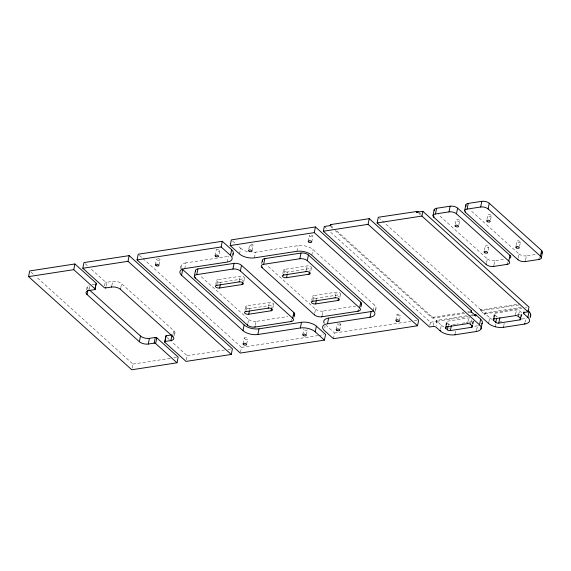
<?xml version="1.0" encoding="UTF-8"?>
<svg xmlns="http://www.w3.org/2000/svg" width="571" height="571" viewBox="0 0 571 571"><rect width="100%" height="100%" fill="white"/><g stroke="black" fill="none" stroke-linecap="round" stroke-linejoin="round"><path stroke-width="0.43" stroke-dasharray="2.85 2.14" d="M86.556 289.797L87.127 286.956M88.084 289.176L88.155 288.819A6.559 3.055 11.4 0 1 89.155 285.029M89.226 289.09L89.94 285.536M104.507 285.928L105.321 281.867L90.425 268.427M106.02 286.164L106.813 282.252L112.687 281.346A6.559 3.055 11.4 0 1 121.616 283.666L173.955 330.887L173.163 334.792M111.83 285.614L112.687 281.346M120.824 287.577L121.616 283.666M132.129 368.145L132.95 364.084L36.316 276.906M155.376 264.773L156.525 259.084M159.066 264.694L160.051 259.819A1.806 0.842 11.4 0 0 157.575 258.563A1.806 0.842 11.4 0 0 157.239 259.976A1.806 0.842 11.4 0 0 160.051 259.819M180.486 268.77L181.064 265.929M184.776 268.584L185.925 262.896L228.421 256.358A10.928 5.096 11.4 0 0 229.214 256.208M174.412 335.591L174.983 332.75M186.389 359.794L187.202 355.733L171.657 341.708M215.053 255.58L216.202 249.898M219.078 253.881L219.728 250.633A1.806 0.842 11.4 0 0 217.251 249.37A1.806 0.842 11.4 0 0 216.916 250.79A1.806 0.842 11.4 0 0 219.728 250.633M215.738 284.472L216.559 280.411M217.009 283.937L217.865 279.676L240.27 276.221A2.734 1.278 11.4 0 1 244.088 277.178A2.734 1.278 11.4 0 1 243.189 278.855L242.689 281.339M220.57 283.366L220.784 282.302L243.189 278.855M227.279 262.039L228.421 256.358M239.527 253.995L240.677 248.306L237.565 245.501M239.413 280.489L240.27 276.221M248.842 248.806L249.655 244.745M243.674 282.174L244.495 278.113M252.204 250.355L253.189 245.48A1.806 0.842 11.4 0 0 250.705 244.217A1.806 0.842 11.4 0 0 250.376 245.637A1.806 0.842 11.4 0 0 253.189 245.48M254.402 257.864L255.551 252.175L298.048 245.637A10.928 5.096 11.4 0 1 312.922 249.506L374.34 304.907A10.928 5.096 11.4 0 1 374.633 310.339M244.988 309.903L245.644 306.648M246.165 309.825L246.958 305.913L269.362 302.459A2.734 1.278 11.4 0 1 273.181 303.415A2.734 1.278 11.4 0 1 272.274 305.092L271.775 307.576M240.477 352.25L241.462 347.375L142.836 258.406M249.655 309.61L249.87 308.54L272.274 305.092M243.068 343.771L244.217 338.089M247.85 323.379L248.635 319.475L200.221 275.793M246.708 343.863L247.686 338.988M255.287 325.313L256.072 321.409L287.934 316.498M268.57 306.37L269.362 302.459M272.767 308.419L273.58 304.35M282.816 273.359L283.473 270.104M283.994 273.281L284.779 269.369L307.184 265.922A2.734 1.278 11.4 0 1 311.002 266.871A2.734 1.278 11.4 0 1 310.103 268.548L309.668 270.683M287.413 273.423L287.698 271.996L310.103 268.548M296.906 251.319L298.048 245.637M291.453 319.746L291.595 319.039M308.19 241.24L309.339 235.552M311.723 241.976L312.865 236.294A1.806 0.842 11.4 0 0 310.388 235.031A1.806 0.842 11.4 0 0 310.053 236.451A1.806 0.842 11.4 0 0 312.865 236.294M306.399 269.826L307.184 265.922M311.78 255.187L312.922 249.506M310.752 271.061L311.409 267.813M302.751 334.585L303.9 328.896M311.737 300.41L312.558 296.349M313.008 299.875L313.864 295.607L336.269 292.159A2.734 1.278 11.4 0 1 340.088 293.109A2.734 1.278 11.4 0 1 339.188 294.786L338.76 296.92M306.384 334.677L307.369 329.802M316.498 299.661L316.784 298.24L339.188 294.786M314.764 313.079L315.549 309.168L266.479 264.901M322.13 315.37L322.986 311.102L355.712 306.063M324.771 328.011L325.099 326.384M335.484 296.071L336.269 292.159M339.838 297.298L340.494 294.051M333.45 338.724L334.592 333.036L326.077 325.349M336.205 329.431L337.354 323.743M339.681 330.338L340.823 324.649A1.806 0.842 11.4 0 0 338.917 323.322M358.295 309.796L358.438 309.089M373.191 310.595L374.34 304.907M375.418 311.381L375.996 308.533M395.889 320.245L397.031 314.557M399.522 320.331L400.507 315.456M429.82 325.434L430.455 322.272L329.56 231.255M464.701 313.301L433.289 318.14A1.092 0.507 11.4 0 1 431.797 317.754L431.99 316.805L336.612 230.763M433.289 318.14L433.475 317.19L464.023 312.487M433.275 325.663L434.074 321.716A2.184 1.021 11.4 0 1 437.051 322.487L436.415 325.648M455.344 224.053L456.165 219.985M436.294 321.651L436.487 320.702M437.051 322.487L436.465 321.965L436.658 321.016A1.092 0.507 11.4 0 1 436.979 320.352L469.269 315.378M436.465 321.965A1.092 0.507 11.4 0 1 436.786 321.295L436.979 320.352M458.87 224.788L459.691 220.727A1.806 0.842 11.4 0 0 457.214 219.464A1.806 0.842 11.4 0 0 456.879 220.884A1.806 0.842 11.4 0 0 459.691 220.727M440.534 329.132L441.326 325.227L436.658 321.016M445.744 325.456L446.465 321.901M446.237 325.377L446.808 322.536A2.184 1.021 11.4 0 1 447.45 321.202L468.698 317.933A2.184 1.021 11.4 0 1 470.318 318.04M446.586 325.47L447.45 321.202M448.271 325.534L448.556 324.114L446.808 322.536M455.337 333.364L455.772 331.23M486.992 219.178L487.812 215.117M467.913 321.837L468.698 317.933M484.429 250.291L485.25 246.229M490.518 219.914L491.338 215.852A1.806 0.842 11.4 0 0 488.862 214.589A1.806 0.842 11.4 0 0 488.526 216.009A1.806 0.842 11.4 0 0 491.338 215.852M470.882 322.615L471.603 319.061M472.281 324.1L472.781 321.616A2.184 1.021 11.4 0 0 473.666 321.195M472.638 324.192L473.209 321.352M473.195 323.757L473.766 320.916M488.126 250.212L488.776 246.965A1.806 0.842 11.4 0 0 486.299 245.701A1.806 0.842 11.4 0 0 485.964 247.122A1.806 0.842 11.4 0 0 488.776 246.965M486.549 262.731L487.334 258.827L438.271 214.56M521.137 307.391L485.357 312.901L485.164 313.85A1.092 0.507 11.4 0 0 484.843 314.514L480.175 310.303L480.368 309.354L379.594 218.45M476.664 329.731L477.449 325.827A10.928 5.096 11.4 0 0 479.083 325.456M480.175 310.303A1.092 0.507 11.4 0 0 481.66 310.688L481.853 309.746L519.382 303.965M493.986 264.673L494.772 260.761L504.95 259.191M484.672 314.207L484.865 313.258M484.843 314.514L485.036 313.565A1.092 0.507 11.4 0 1 485.357 312.901M488.912 321.687L489.697 317.776L485.036 313.565M493.544 317.476L494.258 313.922M493.958 317.754L494.6 314.557A2.184 1.021 11.4 0 1 495.243 313.229L516.491 309.953A2.184 1.021 11.4 0 1 519.467 310.731L521.801 312.837L521.009 316.741M494.379 317.49L495.243 313.229M507.548 262.581L507.69 261.868M496.863 317.019L494.6 314.557M495.614 325.356L495.899 323.935M516.077 245.416L516.898 241.355M519.61 246.151L520.424 242.09A1.806 0.842 11.4 0 0 517.947 240.826A1.806 0.842 11.4 0 0 517.611 242.247A1.806 0.842 11.4 0 0 520.424 242.09M503.786 325.556L504.214 323.422M518.197 257.864L518.982 253.952L469.919 209.685M525.634 259.798L526.426 255.887L536.597 254.323M515.634 314.221L516.491 309.953M518.675 314.635L519.467 310.731M520.588 317.005L521.159 314.164A2.184 1.021 11.4 0 0 521.801 312.837M521.43 317.019L522.144 313.465M523.821 311.323L523.935 310.731M524.963 322.636L525.827 318.375A10.928 5.096 11.4 0 0 526.669 318.218M539.195 257.707L539.338 257M91.924 284.544L94.857 284.094M467.513 311.952L469.255 311.68M132.95 364.084L170.336 358.324M173.812 357.789L176.425 357.389M187.202 355.733L224.589 349.973M228.072 349.438L230.677 349.038M241.462 347.375L317.669 335.641M318.547 335.505L323.8 334.699M334.592 333.036L410.806 321.302M414.31 320.759L416.937 320.352M468.191 312.765L470.811 312.366M481.66 310.688L519.189 304.914M470.14 315.242L474.501 314.571M430.455 322.272L434.074 321.716M436.786 321.295L468.206 316.462M471.696 315.92L474.315 315.52M485.164 313.85L521.815 308.204M525.399 307.655L526.847 307.434M452.86 324.685L455.515 324.271M456.843 324.071L458.17 323.864M462.16 323.25L464.815 322.843M466.143 322.636L467.471 322.429M468.798 322.23L472.781 321.616M517.176 314.778L521.159 314.164M474.794 326.234L477.449 325.827M521.844 318.989L525.827 318.375M419.021 212.476L421.005 214.268M418.828 213.426L420.156 214.617M330.645 225.381L333.956 228.371M331.116 226.93L332.443 228.122M335.091 230.513L431.797 317.754M324.285 226.494L326.926 228.871M232.583 241.012L235.074 243.253M139.531 255.423L142.179 257.814M85.243 263.752L87.834 266.086M167.125 337.618L171.014 341.123M31.02 272.131L33.668 274.523M256.072 321.409A5.467 2.548 11.4 0 1 248.635 319.475M220.784 282.302A2.734 1.278 11.4 0 1 216.966 281.353A2.734 1.278 11.4 0 1 217.865 279.676M249.87 308.54A2.734 1.278 11.4 0 1 246.051 307.591A2.734 1.278 11.4 0 1 246.958 305.913M322.986 311.102A5.467 2.548 11.4 0 1 315.549 309.168M287.698 271.996A2.734 1.278 11.4 0 1 283.88 271.047A2.734 1.278 11.4 0 1 284.779 269.369M316.784 298.24A2.734 1.278 11.4 0 1 312.965 297.284A2.734 1.278 11.4 0 1 313.864 295.607M106.813 282.252A1.092 0.507 11.4 0 1 105.321 281.867M173.955 330.887A6.559 3.055 11.4 0 1 172.506 334.792M526.426 255.887A5.467 2.548 11.4 0 1 518.982 253.952M494.772 260.761A5.467 2.548 11.4 0 1 487.334 258.827M307.398 329.717A1.806 0.842 11.4 0 1 305.528 330.188A1.806 0.842 11.4 0 1 303.858 329.067M181.2 267.521A10.928 5.096 11.4 0 1 185.925 262.896M501.709 321.823A10.928 5.096 11.4 0 1 500.146 321.737M491.774 319.239A10.928 5.096 11.4 0 1 489.697 317.776M497.27 316.912A2.184 1.021 11.4 0 1 496.934 316.662M481.853 309.746A1.092 0.507 11.4 0 1 480.368 309.354M449.641 328.889A10.928 5.096 11.4 0 1 449.12 328.782M443.81 326.912A10.928 5.096 11.4 0 1 441.326 325.227M449.812 324.749A2.184 1.021 11.4 0 1 448.556 324.114M433.475 317.19A1.092 0.507 11.4 0 1 431.99 316.805M340.801 324.692A1.806 0.842 11.4 0 1 338.039 324.721A1.806 0.842 11.4 0 1 338.125 323.329M255.551 252.175A10.928 5.096 11.4 0 1 253.81 252.346M247.45 251.618A10.928 5.096 11.4 0 1 240.677 248.306M244.902 339.06A1.806 0.842 11.4 0 0 247.721 338.91A1.806 0.842 11.4 0 0 245.237 337.647A1.806 0.842 11.4 0 0 244.902 339.06M397.716 315.535A1.806 0.842 11.4 0 0 400.535 315.378A1.806 0.842 11.4 0 0 398.051 314.114A1.806 0.842 11.4 0 0 397.716 315.535"/><path stroke-width="0.86" d="M177.017 362.806L131.801 369.772L28.55 276.621L29.699 270.94L74.908 263.973L96.285 283.259L95.136 288.94A1.092 0.507 11.4 0 1 94.815 289.611L88.94 290.511A6.559 3.055 11.4 0 0 87.013 294.508L139.353 341.722A6.559 3.055 11.4 0 0 148.274 344.042L154.156 343.142A1.092 0.507 11.4 0 1 155.64 343.528L177.017 362.806L178.159 357.125L156.789 337.839A1.092 0.507 11.4 0 0 155.298 337.454L149.424 338.36A6.559 3.055 11.4 0 1 140.495 336.034L90.118 290.589M95.136 288.94L73.759 269.662L74.908 263.973M164.684 342.136A1.092 0.507 11.4 0 1 165.005 341.472L170.886 340.566A6.559 3.055 11.4 0 0 172.806 336.569L120.467 289.354A6.559 3.055 11.4 0 0 111.545 287.035L105.664 287.941A1.092 0.507 11.4 0 1 104.179 287.548L82.802 268.27L83.951 262.581L129.16 255.622L232.418 348.767L231.269 354.455L186.06 361.414L164.684 342.136L165.833 336.447A1.092 0.507 11.4 0 1 166.154 335.784L171.664 334.934M87.013 294.508L87.87 290.239M88.94 290.511L89.083 289.804M94.815 289.611L95.029 288.541M95.1 288.184L95.386 286.763M95.671 285.343L95.964 283.923A1.092 0.507 11.4 0 0 96.285 283.259M105.664 287.941L105.806 287.227M111.545 287.035L111.688 286.321M120.467 289.354L120.609 288.64M231.269 354.455L128.018 261.304L129.16 255.622M181.806 268.57A10.928 5.096 11.4 0 0 182.713 269.555L244.131 324.956A10.928 5.096 11.4 0 0 259.006 328.825L301.502 322.287A10.928 5.096 11.4 0 1 316.384 326.155L325.556 334.428L324.407 340.116L240.312 353.064L137.061 259.912L138.203 254.231L222.297 241.283L231.633 249.698A10.928 5.096 11.4 0 1 232.818 254.302M139.353 341.722L140.495 336.034M148.274 344.042L149.424 338.36M154.156 343.142L155.298 337.454M155.64 343.528L156.789 337.839M165.005 341.472L166.154 335.784M324.407 340.116L315.235 331.837A10.928 5.096 11.4 0 0 300.36 327.968L257.856 334.513A10.928 5.096 11.4 0 1 242.982 330.645L181.571 275.243L182.713 269.555M170.886 340.566L171.885 335.591M172.806 336.569L172.949 335.862M194.29 276.385L195.439 270.704M195.667 271.503A5.467 2.548 11.4 0 1 197.901 268.927L234.067 263.359A5.467 2.548 11.4 0 1 241.504 265.294L293.844 312.508L292.702 318.197A5.467 2.548 11.4 0 1 291.096 321.523L254.93 327.09A5.467 2.548 11.4 0 1 247.486 325.156L195.146 277.941L195.289 277.228M195.146 277.941A5.467 2.548 11.4 0 1 196.752 274.615L197.901 268.927M181.571 275.243A10.928 5.096 11.4 0 1 184.776 268.584L227.279 262.039A10.928 5.096 11.4 0 0 230.484 255.387L221.148 246.965L222.297 241.283M216.723 285.357L239.128 281.91A2.734 1.278 11.4 0 1 242.946 282.859A2.734 1.278 11.4 0 1 242.04 284.536L219.635 287.991A2.734 1.278 11.4 0 1 215.817 287.035A2.734 1.278 11.4 0 1 216.723 285.357L216.866 284.651M219.635 287.991L220.285 284.793M327.483 323.793L369.987 317.248A10.928 5.096 11.4 0 0 373.191 310.595L311.78 255.187A10.928 5.096 11.4 0 0 296.906 251.319L254.402 257.864A10.928 5.096 11.4 0 1 239.527 253.995L230.192 245.573L231.341 239.884L315.435 226.937L418.686 320.088L417.544 325.77L333.45 338.724L324.278 330.445A10.928 5.096 11.4 0 1 327.483 323.793L328.632 318.104L371.129 311.559A10.928 5.096 11.4 0 0 373.391 310.974M230.484 255.387L231.633 249.698M232.711 256.172L233.289 253.331M196.752 274.615L232.925 269.041L234.067 263.359M292.702 318.197L240.362 270.982L241.504 265.294M239.128 281.91L239.27 281.196M242.04 284.536L242.468 282.409M245.808 311.595L268.213 308.147A2.734 1.278 11.4 0 1 272.032 309.097A2.734 1.278 11.4 0 1 271.125 310.781L248.72 314.228A2.734 1.278 11.4 0 1 244.902 313.279A2.734 1.278 11.4 0 1 245.808 311.595L245.951 310.888M242.982 330.645L244.131 324.956M248.72 314.228L249.37 311.031M247.486 325.156L247.628 324.449M261.775 263.238L262.353 260.397M262.581 261.204A5.467 2.548 11.4 0 1 264.816 258.627L300.981 253.053A5.467 2.548 11.4 0 1 308.419 254.987L360.758 302.209L359.616 307.89A5.467 2.548 11.4 0 1 358.01 311.216L321.837 316.791A5.467 2.548 11.4 0 1 314.4 314.857L262.06 267.635L262.203 266.928M262.06 267.635A5.467 2.548 11.4 0 1 263.666 264.309L264.816 258.627M254.93 327.09L255.073 326.384M257.856 334.513L259.006 328.825M268.213 308.147L268.356 307.441M271.125 310.781L271.56 308.647M283.637 275.058L306.042 271.603A2.734 1.278 11.4 0 1 309.86 272.56A2.734 1.278 11.4 0 1 308.954 274.237L286.549 277.684A2.734 1.278 11.4 0 1 282.731 276.735A2.734 1.278 11.4 0 1 283.637 275.058L283.78 274.344M286.549 277.684L287.192 274.487M263.666 264.309L299.839 258.742L300.981 253.053M291.096 321.523L291.239 320.809M294.129 316.905L294.707 314.064M359.616 307.89L307.277 260.676L308.419 254.987M306.042 271.603L306.184 270.897M417.544 325.77L314.286 232.625L315.435 226.937M308.954 274.237L309.382 272.103M300.36 327.968L301.502 322.287M474.315 315.52L474.501 314.571A1.092 0.507 11.4 0 1 475.993 314.956L480.661 319.168L479.512 324.856A10.928 5.096 11.4 0 1 476.3 331.508L455.051 334.784A10.928 5.096 11.4 0 1 440.177 330.909L436.094 327.226A2.184 1.021 11.4 0 0 433.118 326.455L429.499 327.012L323.329 231.234L324.285 226.494L330.616 225.516L330.809 224.574L369.237 218.657L471.325 310.752L471.132 311.695A1.092 0.507 11.4 0 1 470.968 312.33M312.722 301.295L335.127 297.848A2.734 1.278 11.4 0 1 338.946 298.797A2.734 1.278 11.4 0 1 338.039 300.474L315.635 303.922A2.734 1.278 11.4 0 1 311.816 302.973A2.734 1.278 11.4 0 1 312.722 301.295L312.865 300.582M315.635 303.922L316.284 300.724M314.4 314.857L314.542 314.143M315.235 331.837L316.384 326.155M321.837 316.791L321.98 316.077M335.127 297.848L335.27 297.134M338.039 300.474L338.475 298.34M479.512 324.856L368.088 224.339L369.237 218.657M358.01 311.216L358.153 310.51M527.868 310.667L529.032 311.723L527.889 317.405A10.928 5.096 11.4 0 1 524.678 324.064L503.429 327.333A10.928 5.096 11.4 0 1 488.555 323.464L377.131 222.947L378.28 217.265L417.358 211.406A1.492 0.692 11.4 0 1 418.357 211.877M361.043 306.606L361.621 303.758M369.987 317.248L371.129 311.559M417.751 212.562A1.492 0.692 11.4 0 0 417.165 212.355L416.516 212.291L416.709 211.341M422.847 211.32L529.017 307.098L528.061 311.837L421.89 216.059L422.847 211.32L416.516 212.291M433.025 215.481L434.167 209.793M434.238 210.592A5.467 2.548 11.4 0 1 436.601 208.279L450.162 206.195A5.467 2.548 11.4 0 1 457.607 208.13L509.946 255.344L508.797 261.033A5.467 2.548 11.4 0 1 507.191 264.359L493.63 266.45A5.467 2.548 11.4 0 1 486.192 264.509L433.853 217.294L433.996 216.587M433.853 217.294A5.467 2.548 11.4 0 1 435.452 213.968L436.601 208.279M435.452 213.968L449.02 211.877L450.162 206.195M508.797 261.033L456.457 213.811L457.607 208.13M440.177 330.909L440.32 330.202M464.673 210.606L465.815 204.925M466.193 206.245A5.467 2.548 11.4 0 1 468.249 203.412L481.81 201.32A5.467 2.548 11.4 0 1 489.254 203.255L541.593 250.469L540.444 256.158A5.467 2.548 11.4 0 1 538.838 259.484L525.277 261.575A5.467 2.548 11.4 0 1 517.84 259.641L465.501 212.419L465.643 211.713M465.501 212.419A5.467 2.548 11.4 0 1 467.107 209.093L468.249 203.412M472.417 325.256L472.274 325.97A2.184 1.021 11.4 0 1 471.639 327.297L450.383 330.573A2.184 1.021 11.4 0 1 447.414 329.795L445.658 328.218L445.944 326.798M445.658 328.218A2.184 1.021 11.4 0 1 446.301 326.89L446.443 326.177M447.414 329.795L448.128 326.241M450.383 330.573L451.39 325.598M467.107 209.093L480.668 207.009L481.81 201.32M455.051 334.784L455.194 334.071M540.444 256.158L488.105 208.943L489.254 203.255M446.301 326.89L467.549 323.614L467.692 322.908M472.274 325.97L470.525 324.392L470.668 323.678M471.639 327.297L472.067 325.17M474.487 315.506A1.092 0.507 11.4 0 1 475.8 315.906L475.993 314.956M486.192 264.509L486.335 263.802M476.3 331.508L476.442 330.802M480.989 328.982L482.131 323.3M493.63 266.45L493.772 265.736M488.555 323.464L488.697 322.751M520.795 317.811L520.652 318.518A2.184 1.021 11.4 0 1 520.01 319.853L498.761 323.122A2.184 1.021 11.4 0 1 495.785 322.351L493.451 320.245L493.815 318.468M493.451 320.245A2.184 1.021 11.4 0 1 494.093 318.911L494.236 318.204M507.191 264.359L507.333 263.645M495.785 322.351L496.577 318.44M495.328 326.776L495.471 326.062M498.761 323.122L499.839 317.79M503.429 327.333L503.572 326.619M517.84 259.641L517.983 258.927M525.277 261.575L525.42 260.861M494.093 318.911L515.342 315.642L515.492 314.928M520.652 318.518L518.318 316.413L518.461 315.706M520.01 319.853L520.445 317.719M527.889 317.405L523.807 313.722L524.121 312.144M524.678 324.064L524.82 323.35M538.838 259.484L538.981 258.777M541.272 257.971L542.421 252.282M530.181 317.733L530.752 314.885M330.809 224.574L330.502 224.738A1.492 0.692 11.4 0 0 330.652 225.381M330.616 225.516L330.309 225.688A1.492 0.692 11.4 0 0 330.274 226.095M28.55 276.621L73.759 269.662M82.802 268.27L128.018 261.304M137.061 259.912L221.148 246.965M230.192 245.573L314.286 232.625M323.329 231.234L368.088 224.339M377.131 222.947L421.89 216.059M528.061 311.837L524.449 312.394A2.184 1.021 11.4 0 0 523.807 313.722M471.132 311.695L475.8 315.906M232.925 269.041A5.467 2.548 11.4 0 1 240.362 270.982M293.844 312.508A5.467 2.548 11.4 0 1 293.701 315.399M299.839 258.742A5.467 2.548 11.4 0 1 307.277 260.676M360.758 302.209A5.467 2.548 11.4 0 1 361.157 304.721M480.668 207.009A5.467 2.548 11.4 0 1 488.105 208.943M541.593 250.469A5.467 2.548 11.4 0 1 541.736 253.189M449.02 211.877A5.467 2.548 11.4 0 1 456.457 213.811M509.946 255.344A5.467 2.548 11.4 0 1 510.089 258.056M529.032 311.723A10.928 5.096 11.4 0 1 530.245 316.291M515.342 315.642A2.184 1.021 11.4 0 1 518.318 316.413M480.661 319.168A10.928 5.096 11.4 0 1 481.696 323.95M467.549 323.614A2.184 1.021 11.4 0 1 470.525 324.392M471.325 310.752A1.092 0.507 11.4 0 1 471.004 311.416M324.171 323.257A10.928 5.096 11.4 0 1 328.632 318.104M516.462 247.935A1.806 0.842 11.4 0 0 519.282 247.778A1.806 0.842 11.4 0 0 516.798 246.515A1.806 0.842 11.4 0 0 516.462 247.935M487.377 221.698A1.806 0.842 11.4 0 0 490.196 221.541A1.806 0.842 11.4 0 0 487.713 220.278A1.806 0.842 11.4 0 0 487.377 221.698M484.815 252.81A1.806 0.842 11.4 0 0 487.634 252.653A1.806 0.842 11.4 0 0 485.15 251.39A1.806 0.842 11.4 0 0 484.815 252.81M455.729 226.566A1.806 0.842 11.4 0 0 458.542 226.416A1.806 0.842 11.4 0 0 456.065 225.152A1.806 0.842 11.4 0 0 455.729 226.566M243.76 344.748A1.806 0.842 11.4 0 0 246.572 344.591A1.806 0.842 11.4 0 0 244.088 343.328A1.806 0.842 11.4 0 0 243.76 344.748M303.437 335.562A1.806 0.842 11.4 0 0 306.249 335.405A1.806 0.842 11.4 0 0 303.772 334.142A1.806 0.842 11.4 0 0 303.437 335.562M156.09 265.665A1.806 0.842 11.4 0 0 158.902 265.508A1.806 0.842 11.4 0 0 156.425 264.245A1.806 0.842 11.4 0 0 156.09 265.665M215.767 256.472A1.806 0.842 11.4 0 0 218.586 256.322A1.806 0.842 11.4 0 0 216.102 255.059A1.806 0.842 11.4 0 0 215.767 256.472M396.574 321.216A1.806 0.842 11.4 0 0 399.386 321.066A1.806 0.842 11.4 0 0 396.909 319.803A1.806 0.842 11.4 0 0 396.574 321.216M336.89 330.409A1.806 0.842 11.4 0 0 339.709 330.252A1.806 0.842 11.4 0 0 337.225 328.989A1.806 0.842 11.4 0 0 336.89 330.409M308.904 242.133A1.806 0.842 11.4 0 0 311.723 241.976A1.806 0.842 11.4 0 0 309.239 240.712A1.806 0.842 11.4 0 0 308.904 242.133M249.227 251.326A1.806 0.842 11.4 0 0 252.039 251.169A1.806 0.842 11.4 0 0 249.563 249.905A1.806 0.842 11.4 0 0 249.227 251.326"/></g></svg>
